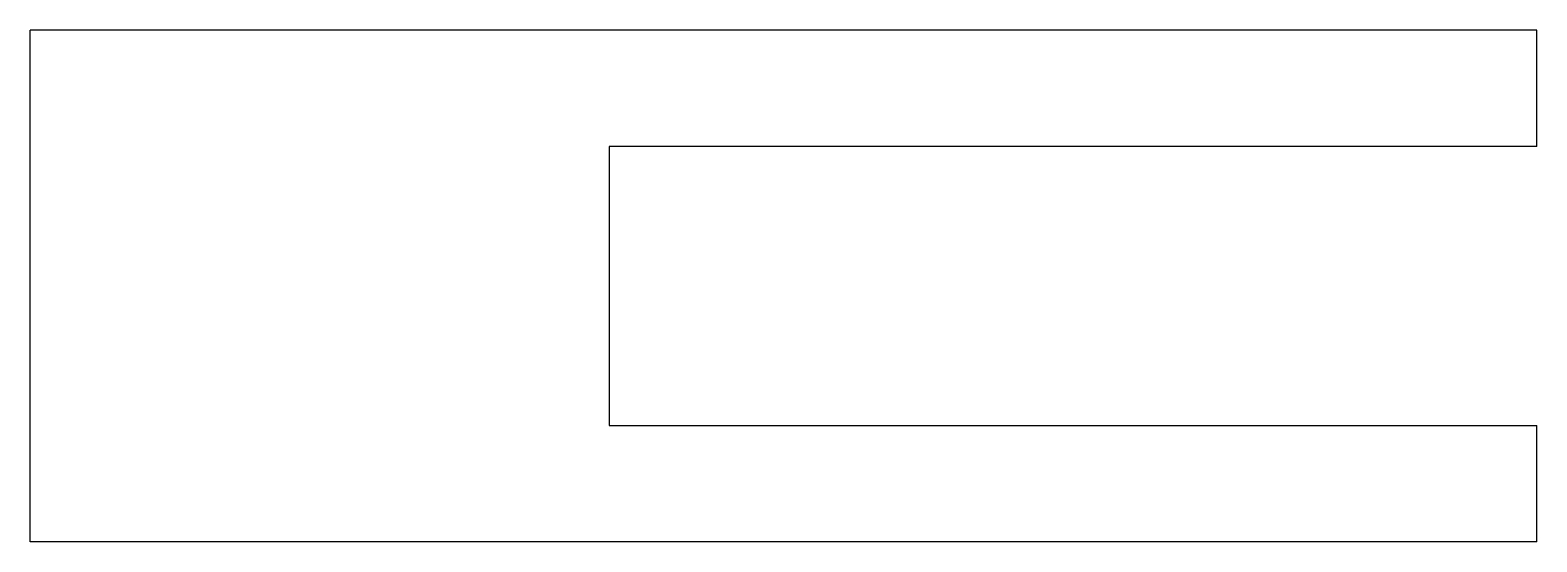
# Model space of a CAD drawing. Header units: metres. Extents: x -44.9 to 19.9, y -22 to 0.
import ezdxf

# ---------------------------------------------------------------- set-up
doc = ezdxf.new("R2010")
doc.units = ezdxf.units.M

msp = doc.modelspace()

# ---------------------------------------------------------------- linework, layer by layer
for points in [[(19.9, 0), (18.604, 0), (17.308, 0), (16.012, 0), (14.716, 0), (13.42, 0), (12.124, 0), (10.828, 0), (9.532, 0), (8.236, 0), (6.94, 0), (5.644, 0), (4.348, 0), (3.052, 0), (1.756, 0), (0.46, 0), (-0.836, 0), (-2.132, 0), (-3.428, 0), (-4.724, 0), (-6.02, 0), (-7.316, 0), (-8.612, 0), (-9.908, 0), (-11.204, 0), (-12.5, 0), (-13.796, 0), (-15.092, 0), (-16.388, 0), (-17.684, 0), (-18.98, 0), (-20.276, 0), (-21.572, 0), (-22.868, 0), (-24.164, 0), (-25.46, 0), (-26.756, 0), (-28.052, 0), (-29.348, 0), (-30.644, 0), (-31.94, 0), (-33.236, 0), (-34.532, 0), (-35.828, 0), (-37.124, 0), (-38.42, 0), (-39.716, 0), (-41.012, 0), (-42.308, 0), (-43.604, 0), (-44.9, 0)], [(-44.9, -22), (-44.9, -21.56), (-44.9, -21.12), (-44.9, -20.68), (-44.9, -20.24), (-44.9, -19.8), (-44.9, -19.36), (-44.9, -18.92), (-44.9, -18.48), (-44.9, -18.04), (-44.9, -17.6), (-44.9, -17.16), (-44.9, -16.72), (-44.9, -16.28), (-44.9, -15.84), (-44.9, -15.4), (-44.9, -14.96), (-44.9, -14.52), (-44.9, -14.08), (-44.9, -13.64), (-44.9, -13.2), (-44.9, -12.76), (-44.9, -12.32), (-44.9, -11.88), (-44.9, -11.44), (-44.9, -11), (-44.9, -10.56), (-44.9, -10.12), (-44.9, -9.68), (-44.9, -9.24), (-44.9, -8.8), (-44.9, -8.36), (-44.9, -7.92), (-44.9, -7.48), (-44.9, -7.04), (-44.9, -6.6), (-44.9, -6.16), (-44.9, -5.72), (-44.9, -5.28), (-44.9, -4.84), (-44.9, -4.4), (-44.9, -3.96), (-44.9, -3.52), (-44.9, -3.08), (-44.9, -2.64), (-44.9, -2.2), (-44.9, -1.76), (-44.9, -1.32), (-44.9, -0.88), (-44.9, -0.44), (-44.9, 0)], [(19.9, -5), (19.9, -4.9), (19.9, -4.8), (19.9, -4.7), (19.9, -4.6), (19.9, -4.5), (19.9, -4.4), (19.9, -4.3), (19.9, -4.2), (19.9, -4.1), (19.9, -4), (19.9, -3.9), (19.9, -3.8), (19.9, -3.7), (19.9, -3.6), (19.9, -3.5), (19.9, -3.4), (19.9, -3.3), (19.9, -3.2), (19.9, -3.1), (19.9, -3), (19.9, -2.9), (19.9, -2.8), (19.9, -2.7), (19.9, -2.6), (19.9, -2.5), (19.9, -2.4), (19.9, -2.3), (19.9, -2.2), (19.9, -2.1), (19.9, -2), (19.9, -1.9), (19.9, -1.8), (19.9, -1.7), (19.9, -1.6), (19.9, -1.5), (19.9, -1.4), (19.9, -1.3), (19.9, -1.2), (19.9, -1.1), (19.9, -1), (19.9, -0.9), (19.9, -0.8), (19.9, -0.7), (19.9, -0.6), (19.9, -0.5), (19.9, -0.4), (19.9, -0.3), (19.9, -0.2), (19.9, -0.1), (19.9, 0)], [(19.9, -5), (19.102, -5), (18.304, -5), (17.506, -5), (16.708, -5), (15.91, -5), (15.112, -5), (14.314, -5), (13.516, -5), (12.718, -5), (11.92, -5), (11.122, -5), (10.324, -5), (9.526, -5), (8.728, -5), (7.93, -5), (7.132, -5), (6.334, -5), (5.536, -5), (4.738, -5), (3.94, -5), (3.142, -5), (2.344, -5), (1.546, -5), (0.748, -5), (-0.05, -5), (-0.848, -5), (-1.646, -5), (-2.444, -5), (-3.242, -5), (-4.04, -5), (-4.838, -5), (-5.636, -5), (-6.434, -5), (-7.232, -5), (-8.03, -5), (-8.828, -5), (-9.626, -5), (-10.424, -5), (-11.222, -5), (-12.02, -5), (-12.818, -5), (-13.616, -5), (-14.414, -5), (-15.212, -5), (-16.01, -5), (-16.808, -5), (-17.606, -5), (-18.404, -5), (-19.202, -5), (-20, -5)], [(-20, -5), (-20, -5.24), (-20, -5.48), (-20, -5.72), (-20, -5.96), (-20, -6.2), (-20, -6.44), (-20, -6.68), (-20, -6.92), (-20, -7.16), (-20, -7.4), (-20, -7.64), (-20, -7.88), (-20, -8.12), (-20, -8.36), (-20, -8.6), (-20, -8.84), (-20, -9.08), (-20, -9.32), (-20, -9.56), (-20, -9.8), (-20, -10.04), (-20, -10.28), (-20, -10.52), (-20, -10.76), (-20, -11), (-20, -11.24), (-20, -11.48), (-20, -11.72), (-20, -11.96), (-20, -12.2), (-20, -12.44), (-20, -12.68), (-20, -12.92), (-20, -13.16), (-20, -13.4), (-20, -13.64), (-20, -13.88), (-20, -14.12), (-20, -14.36), (-20, -14.6), (-20, -14.84), (-20, -15.08), (-20, -15.32), (-20, -15.56), (-20, -15.8), (-20, -16.04), (-20, -16.28), (-20, -16.52), (-20, -16.76), (-20, -17)], [(-20, -17), (-19.202, -17), (-18.404, -17), (-17.606, -17), (-16.808, -17), (-16.01, -17), (-15.212, -17), (-14.414, -17), (-13.616, -17), (-12.818, -17), (-12.02, -17), (-11.222, -17), (-10.424, -17), (-9.626, -17), (-8.828, -17), (-8.03, -17), (-7.232, -17), (-6.434, -17), (-5.636, -17), (-4.838, -17), (-4.04, -17), (-3.242, -17), (-2.444, -17), (-1.646, -17), (-0.848, -17), (-0.05, -17), (0.748, -17), (1.546, -17), (2.344, -17), (3.142, -17), (3.94, -17), (4.738, -17), (5.536, -17), (6.334, -17), (7.132, -17), (7.93, -17), (8.728, -17), (9.526, -17), (10.324, -17), (11.122, -17), (11.92, -17), (12.718, -17), (13.516, -17), (14.314, -17), (15.112, -17), (15.91, -17), (16.708, -17), (17.506, -17), (18.304, -17), (19.102, -17), (19.9, -17)], [(19.9, -22), (19.9, -21.9), (19.9, -21.8), (19.9, -21.7), (19.9, -21.6), (19.9, -21.5), (19.9, -21.4), (19.9, -21.3), (19.9, -21.2), (19.9, -21.1), (19.9, -21), (19.9, -20.9), (19.9, -20.8), (19.9, -20.7), (19.9, -20.6), (19.9, -20.5), (19.9, -20.4), (19.9, -20.3), (19.9, -20.2), (19.9, -20.1), (19.9, -20), (19.9, -19.9), (19.9, -19.8), (19.9, -19.7), (19.9, -19.6), (19.9, -19.5), (19.9, -19.4), (19.9, -19.3), (19.9, -19.2), (19.9, -19.1), (19.9, -19), (19.9, -18.9), (19.9, -18.8), (19.9, -18.7), (19.9, -18.6), (19.9, -18.5), (19.9, -18.4), (19.9, -18.3), (19.9, -18.2), (19.9, -18.1), (19.9, -18), (19.9, -17.9), (19.9, -17.8), (19.9, -17.7), (19.9, -17.6), (19.9, -17.5), (19.9, -17.4), (19.9, -17.3), (19.9, -17.2), (19.9, -17.1), (19.9, -17)], [(19.9, -22), (18.604, -22), (17.308, -22), (16.012, -22), (14.716, -22), (13.42, -22), (12.124, -22), (10.828, -22), (9.532, -22), (8.236, -22), (6.94, -22), (5.644, -22), (4.348, -22), (3.052, -22), (1.756, -22), (0.46, -22), (-0.836, -22), (-2.132, -22), (-3.428, -22), (-4.724, -22), (-6.02, -22), (-7.316, -22), (-8.612, -22), (-9.908, -22), (-11.204, -22), (-12.5, -22), (-13.796, -22), (-15.092, -22), (-16.388, -22), (-17.684, -22), (-18.98, -22), (-20.276, -22), (-21.572, -22), (-22.868, -22), (-24.164, -22), (-25.46, -22), (-26.756, -22), (-28.052, -22), (-29.348, -22), (-30.644, -22), (-31.94, -22), (-33.236, -22), (-34.532, -22), (-35.828, -22), (-37.124, -22), (-38.42, -22), (-39.716, -22), (-41.012, -22), (-42.308, -22), (-43.604, -22), (-44.9, -22)]]:
    msp.add_lwpolyline(points)

doc.saveas('drawing.dxf')
